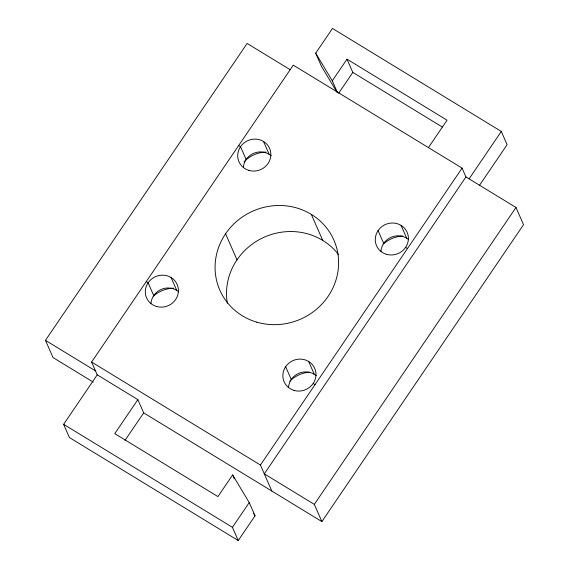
<?xml version="1.0" encoding="UTF-8"?>
<svg xmlns="http://www.w3.org/2000/svg" width="569" height="569" viewBox="0 0 569 569"><rect width="100%" height="100%" fill="white"/><g stroke="black" fill="none" stroke-linecap="round" stroke-linejoin="round"><path stroke-width="0.85" d="M93.195 382.069L53.024 357.56L45.47 340.347L247.124 43.443L290.325 69.802M91.616 362.04L293.27 65.136L462.085 168.125L465.954 176.952L515.976 207.465L523.53 224.677L321.876 521.581L143.687 412.874L137.869 399.63L97.235 374.836L91.616 362.04L260.424 465.029L271.854 491.068M137.869 399.63L114.767 433.649L217.927 496.588L232.636 474.937L249.236 502.569L255.054 515.806L238.247 540.55L69.432 437.561L63.621 424.318L97.235 374.836M337.211 92.569L321.506 66.431L315.695 53.194L332.495 28.45L501.31 131.439L507.121 144.682L479.439 185.43M337.424 92.505L332.296 80.819L347.005 59.169L447.042 120.201L428.357 147.705M338.605 93.337L352.816 72.412L347.005 59.169M125.002 440.378L143.687 412.874M260.424 465.029L462.085 168.125M465.954 176.952L264.301 473.856L314.316 504.369L321.876 521.581M238.247 540.55L232.437 527.314L249.236 502.569M469.183 178.737L501.31 131.439M314.316 504.369L515.976 207.465M352.816 72.412L442.241 126.972M238.653 145.55L240.531 146.688L246.149 159.491M405.59 247.394L407.468 248.539M146.226 281.627L148.104 282.772L153.722 295.567M313.163 383.47L315.041 384.616M45.47 340.347L95.485 370.867M63.621 424.318L232.437 527.314M315.695 53.194L332.296 80.819M253.703 513.565L255.054 515.806M401.081 225.395L406.7 238.191M378.079 230.609L383.698 243.404M311.3 214.364L322.73 240.395M263.525 141.475L269.144 154.27M308.654 361.471L314.273 374.274M285.652 366.692L291.271 379.487M225.58 233.802L237.01 259.841M171.105 277.558L176.717 290.354M232.636 474.937L234.343 478.835M227.351 303.192A62.277 59.055 -23.7 0 1 264.777 236.939A62.277 59.055 -23.7 0 1 338.704 254.834M289.749 381.166A30.377 28.806 -23.7 0 1 309.387 372.162M153.481 296.058A30.377 28.806 -23.7 0 1 173.595 288.149M383.456 243.895A30.377 28.806 -23.7 0 1 402.696 236.021M244.009 161.795A30.377 28.806 -23.7 0 1 266.022 152.065M380.917 251.334A16.707 15.847 -23.7 0 1 391.351 237.173A16.707 15.847 -23.7 0 1 408.734 239.67M288.497 387.418A16.707 15.847 -23.7 0 1 298.931 373.257A16.707 15.847 -23.7 0 1 316.307 375.753M150.941 303.497A16.707 15.847 -23.7 0 1 161.376 289.337A16.707 15.847 -23.7 0 1 178.758 291.833M243.368 167.421A16.707 15.847 -23.7 0 1 253.802 153.26A16.707 15.847 -23.7 0 1 271.185 155.757M386.465 254.315A16.707 15.847 -23.7 0 0 408.101 235.31A16.707 15.847 -23.7 0 0 380.938 227.372A16.707 15.847 -23.7 0 0 386.465 254.315M294.045 390.398A16.707 15.847 -23.7 0 0 315.674 371.393A16.707 15.847 -23.7 0 0 288.519 363.456A16.707 15.847 -23.7 0 0 294.045 390.398M156.489 306.478A16.707 15.847 -23.7 0 0 178.118 287.473A16.707 15.847 -23.7 0 0 150.963 279.535A16.707 15.847 -23.7 0 0 156.489 306.478M248.916 170.401A16.707 15.847 -23.7 0 0 270.545 151.397A16.707 15.847 -23.7 0 0 243.39 143.452A16.707 15.847 -23.7 0 0 248.916 170.401M256.839 322.168A62.277 59.055 -23.7 0 0 337.46 251.334A62.277 59.055 -23.7 0 0 236.242 221.739A62.277 59.055 -23.7 0 0 256.839 322.168"/></g></svg>
